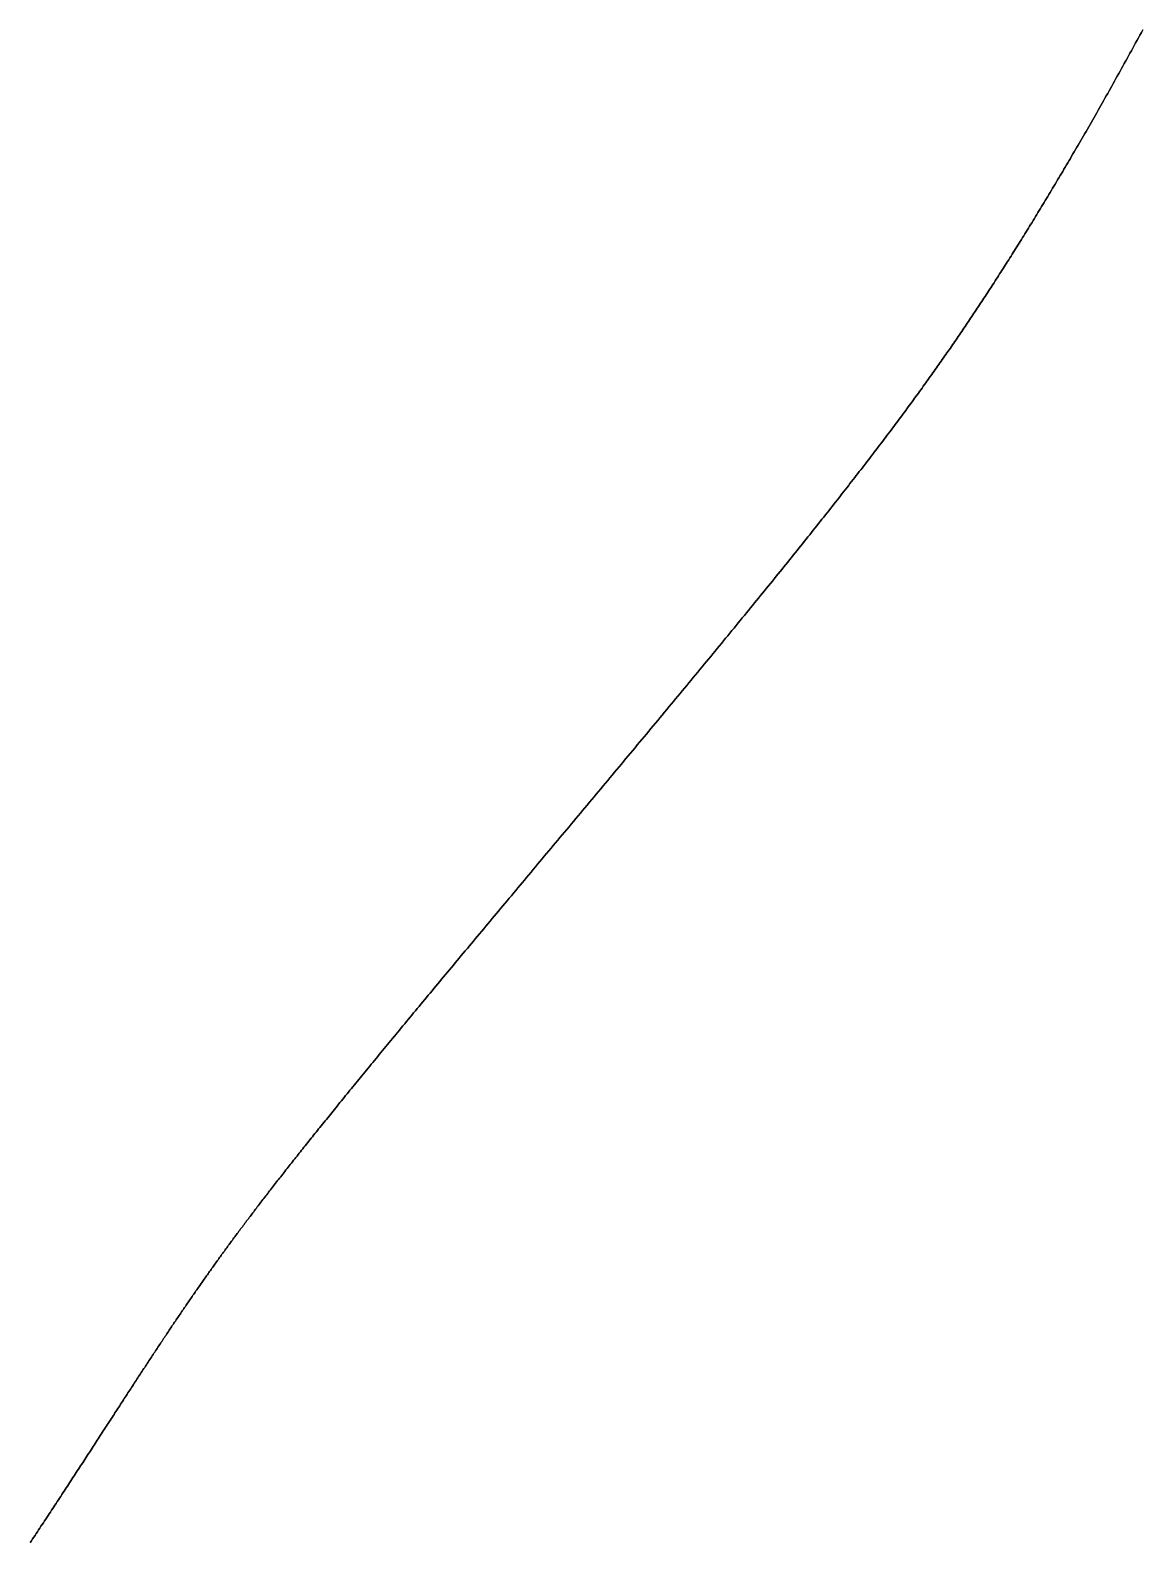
# Model space of a CAD drawing. Header units: inches. Extents: x 130170 to 284068, y 377793 to 804530.
# Drawn here: x 260558.1 to 260596.8, y 746241 to 746293.5 of the extents above; entities that cross this region are included whole.
import ezdxf

# ---------------------------------------------------------------- set-up
doc = ezdxf.new("R2010")
doc.units = ezdxf.units.IN
doc.header["$MEASUREMENT"] = 0
doc.layers.add('muni_il', color=7, linetype='Continuous')

msp = doc.modelspace()

# ---------------------------------------------------------------- linework, layer by layer
at = {"layer": 'muni_il'}
for points in [[(260558.148, 746240.954), (260558.19, 746241.017), (260558.232, 746241.08), (260558.274, 746241.143), (260558.315, 746241.206), (260558.357, 746241.269), (260558.398, 746241.332), (260558.44, 746241.395), (260558.481, 746241.457), (260558.522, 746241.52), (260558.564, 746241.582), (260558.605, 746241.644), (260558.645, 746241.706), (260558.686, 746241.768), (260558.727, 746241.83), (260558.768, 746241.891), (260558.808, 746241.953), (260558.849, 746242.014), (260558.889, 746242.076), (260558.929, 746242.137), (260558.969, 746242.198), (260559.009, 746242.259), (260559.049, 746242.319), (260559.089, 746242.38), (260559.128, 746242.441), (260559.168, 746242.501), (260559.207, 746242.561), (260559.247, 746242.621), (260559.286, 746242.681), (260559.325, 746242.741), (260559.364, 746242.8), (260559.403, 746242.86), (260559.442, 746242.919), (260559.48, 746242.978), (260559.519, 746243.037), (260559.557, 746243.096), (260559.595, 746243.155), (260559.634, 746243.213), (260559.672, 746243.271), (260559.709, 746243.33), (260559.747, 746243.388), (260559.785, 746243.445), (260559.823, 746243.503), (260559.86, 746243.561), (260559.897, 746243.618), (260559.935, 746243.675), (260559.972, 746243.732), (260560.009, 746243.789), (260560.046, 746243.846), (260560.082, 746243.902), (260560.119, 746243.958), (260560.155, 746244.014), (260560.192, 746244.07), (260560.228, 746244.126), (260560.264, 746244.182), (260560.3, 746244.237), (260560.336, 746244.292), (260560.372, 746244.347), (260560.407, 746244.402), (260560.443, 746244.457), (260560.478, 746244.511), (260560.514, 746244.566), (260560.549, 746244.62), (260560.584, 746244.674), (260560.619, 746244.728), (260560.653, 746244.781), (260560.688, 746244.835), (260560.723, 746244.888), (260560.757, 746244.941), (260560.791, 746244.994), (260560.825, 746245.047), (260560.86, 746245.099), (260560.893, 746245.151), (260560.927, 746245.204), (260560.961, 746245.255), (260560.995, 746245.307), (260561.028, 746245.359), (260561.061, 746245.41), (260561.095, 746245.461), (260561.128, 746245.512), (260561.161, 746245.563), (260561.194, 746245.614), (260561.226, 746245.664), (260561.259, 746245.714), (260561.291, 746245.765), (260561.324, 746245.814), (260561.356, 746245.864), (260561.388, 746245.914), (260561.42, 746245.963), (260561.452, 746246.012), (260561.484, 746246.061), (260561.516, 746246.11), (260561.547, 746246.159), (260561.579, 746246.207), (260561.61, 746246.255), (260561.642, 746246.303), (260561.673, 746246.351), (260561.704, 746246.399), (260561.735, 746246.446), (260561.766, 746246.494), (260561.796, 746246.541), (260561.827, 746246.588), (260561.858, 746246.635), (260561.888, 746246.681), (260561.918, 746246.728), (260561.949, 746246.774), (260561.979, 746246.82), (260562.009, 746246.866), (260562.039, 746246.912), (260562.069, 746246.958), (260562.098, 746247.003), (260562.128, 746247.048), (260562.158, 746247.093), (260562.187, 746247.138), (260562.217, 746247.183), (260562.246, 746247.228), (260562.275, 746247.272), (260562.304, 746247.317), (260562.333, 746247.361), (260562.362, 746247.405), (260562.391, 746247.449), (260562.42, 746247.492), (260562.448, 746247.536), (260562.477, 746247.579), (260562.505, 746247.622), (260562.534, 746247.665), (260562.562, 746247.708), (260562.591, 746247.751), (260562.619, 746247.794), (260562.647, 746247.836), (260562.675, 746247.879), (260562.703, 746247.921), (260562.731, 746247.963), (260562.759, 746248.005), (260562.787, 746248.047), (260562.814, 746248.088), (260562.842, 746248.13), (260562.87, 746248.171), (260562.897, 746248.213), (260562.925, 746248.254), (260562.952, 746248.295), (260562.98, 746248.336), (260563.007, 746248.376), (260563.034, 746248.417), (260563.061, 746248.458), (260563.088, 746248.498), (260563.115, 746248.538), (260563.143, 746248.579), (260563.169, 746248.619), (260563.196, 746248.659), (260563.223, 746248.699), (260563.25, 746248.738), (260563.277, 746248.778), (260563.304, 746248.818), (260563.33, 746248.857), (260563.357, 746248.897), (260563.384, 746248.936), (260563.41, 746248.975), (260563.437, 746249.014), (260563.464, 746249.053), (260563.49, 746249.092), (260563.517, 746249.131), (260563.543, 746249.17), (260563.57, 746249.208), (260563.596, 746249.247), (260563.622, 746249.285), (260563.649, 746249.324), (260563.675, 746249.362), (260563.701, 746249.401), (260563.728, 746249.439), (260563.754, 746249.477), (260563.78, 746249.515), (260563.807, 746249.553), (260563.833, 746249.591), (260563.859, 746249.629), (260563.886, 746249.667), (260563.912, 746249.705), (260563.938, 746249.743), (260563.964, 746249.781), (260563.991, 746249.819), (260564.017, 746249.856), (260564.043, 746249.894), (260564.07, 746249.931), (260564.096, 746249.969), (260564.122, 746250.007), (260564.148, 746250.044), (260564.175, 746250.082), (260564.201, 746250.119), (260564.227, 746250.156), (260564.254, 746250.194), (260564.28, 746250.231), (260564.307, 746250.269), (260564.333, 746250.306), (260564.36, 746250.343), (260564.386, 746250.381), (260564.413, 746250.418), (260564.439, 746250.456), (260564.466, 746250.493), (260564.493, 746250.53), (260564.519, 746250.568), (260564.546, 746250.605), (260564.573, 746250.642), (260564.6, 746250.68), (260564.627, 746250.717), (260564.654, 746250.755), (260564.681, 746250.792), (260564.708, 746250.83), (260564.735, 746250.867), (260564.762, 746250.905), (260564.789, 746250.942), (260564.816, 746250.98), (260564.844, 746251.017), (260564.871, 746251.055), (260564.899, 746251.093), (260564.926, 746251.131), (260564.954, 746251.169), (260564.981, 746251.206), (260565.009, 746251.244), (260565.037, 746251.282), (260565.065, 746251.32), (260565.093, 746251.358), (260565.121, 746251.397), (260565.149, 746251.435), (260565.177, 746251.473), (260565.206, 746251.512), (260565.234, 746251.55), (260565.263, 746251.589), (260565.291, 746251.627), (260565.32, 746251.666), (260565.349, 746251.705), (260565.378, 746251.743), (260565.407, 746251.783), (260565.436, 746251.822), (260565.465, 746251.861), (260565.495, 746251.9), (260565.524, 746251.939), (260565.554, 746251.979), (260565.583, 746252.018), (260565.613, 746252.058), (260565.643, 746252.098), (260565.673, 746252.138), (260565.703, 746252.178), (260565.734, 746252.218), (260565.764, 746252.258), (260565.795, 746252.299), (260565.826, 746252.339), (260565.856, 746252.38), (260565.887, 746252.421), (260565.919, 746252.462), (260565.95, 746252.503), (260565.981, 746252.544), (260566.013, 746252.586), (260566.045, 746252.627), (260566.077, 746252.669), (260566.109, 746252.711), (260566.141, 746252.753), (260566.173, 746252.795), (260566.206, 746252.838), (260566.239, 746252.88), (260566.272, 746252.923), (260566.305, 746252.966), (260566.338, 746253.009), (260566.371, 746253.052), (260566.405, 746253.095), (260566.439, 746253.139), (260566.473, 746253.183), (260566.507, 746253.227), (260566.541, 746253.271), (260566.575, 746253.316), (260566.61, 746253.36), (260566.645, 746253.405), (260566.68, 746253.45), (260566.715, 746253.495), (260566.751, 746253.541), (260566.787, 746253.586), (260566.822, 746253.632), (260566.858, 746253.678), (260566.895, 746253.724), (260566.931, 746253.771), (260566.968, 746253.818), (260567.005, 746253.865), (260567.042, 746253.912), (260567.079, 746253.959), (260567.117, 746254.007), (260567.155, 746254.055), (260567.193, 746254.103), (260567.231, 746254.151), (260567.27, 746254.2), (260567.308, 746254.249), (260567.347, 746254.298), (260567.386, 746254.348), (260567.426, 746254.397), (260567.466, 746254.447), (260567.505, 746254.497), (260567.546, 746254.548), (260567.586, 746254.599), (260567.627, 746254.65), (260567.667, 746254.701), (260567.709, 746254.752), (260567.75, 746254.804), (260567.792, 746254.856), (260567.834, 746254.909), (260567.876, 746254.962), (260567.918, 746255.014), (260567.961, 746255.068), (260568.004, 746255.121), (260568.047, 746255.175), (260568.09, 746255.229), (260568.134, 746255.284), (260568.178, 746255.338), (260568.222, 746255.393), (260568.267, 746255.449), (260568.312, 746255.504), (260568.357, 746255.56), (260568.402, 746255.616), (260568.448, 746255.673), (260568.494, 746255.73), (260568.54, 746255.787), (260568.587, 746255.845), (260568.634, 746255.902), (260568.681, 746255.96), (260568.728, 746256.019), (260568.776, 746256.078), (260568.823, 746256.137), (260568.872, 746256.196), (260568.92, 746256.256), (260568.969, 746256.316), (260569.018, 746256.376), (260569.068, 746256.437), (260569.117, 746256.498), (260569.167, 746256.559), (260569.218, 746256.621), (260569.268, 746256.683), (260569.319, 746256.746), (260569.371, 746256.809), (260569.422, 746256.872), (260569.474, 746256.935), (260569.526, 746256.999), (260569.578, 746257.063), (260569.631, 746257.127), (260569.684, 746257.192), (260569.737, 746257.257), (260569.791, 746257.323), (260569.845, 746257.388), (260569.899, 746257.455), (260569.954, 746257.521), (260570.009, 746257.588), (260570.064, 746257.655), (260570.119, 746257.723), (260570.175, 746257.79), (260570.231, 746257.859), (260570.288, 746257.927), (260570.344, 746257.996), (260570.402, 746258.066), (260570.459, 746258.135), (260570.517, 746258.205), (260570.575, 746258.276), (260570.633, 746258.346), (260570.691, 746258.417), (260570.75, 746258.489), (260570.81, 746258.56), (260570.869, 746258.632), (260570.929, 746258.705), (260570.989, 746258.777), (260571.049, 746258.851), (260571.11, 746258.924), (260571.171, 746258.998), (260571.232, 746259.072), (260571.294, 746259.146), (260571.356, 746259.221), (260571.418, 746259.296), (260571.481, 746259.372), (260571.544, 746259.448), (260571.607, 746259.524), (260571.67, 746259.6), (260571.734, 746259.677), (260571.798, 746259.754), (260571.863, 746259.832), (260571.927, 746259.91), (260571.992, 746259.988), (260572.057, 746260.066), (260572.123, 746260.145), (260572.189, 746260.224), (260572.255, 746260.304), (260572.321, 746260.384), (260572.388, 746260.464), (260572.454, 746260.544), (260572.522, 746260.625), (260572.589, 746260.706), (260572.657, 746260.787), (260572.725, 746260.869), (260572.793, 746260.951), (260572.862, 746261.033), (260572.931, 746261.116), (260573, 746261.199), (260573.069, 746261.282), (260573.139, 746261.366), (260573.208, 746261.449), (260573.279, 746261.534), (260573.349, 746261.618), (260573.419, 746261.703), (260573.49, 746261.787), (260573.562, 746261.873), (260573.633, 746261.958), (260573.704, 746262.044), (260573.776, 746262.13), (260573.848, 746262.216), (260573.921, 746262.303), (260573.993, 746262.39), (260574.066, 746262.477), (260574.139, 746262.564), (260574.212, 746262.652), (260574.285, 746262.74), (260574.359, 746262.828), (260574.433, 746262.916), (260574.507, 746263.005), (260574.581, 746263.094), (260574.656, 746263.183), (260574.73, 746263.272), (260574.805, 746263.361), (260574.88, 746263.451), (260574.955, 746263.541), (260575.031, 746263.631), (260575.106, 746263.722), (260575.182, 746263.812), (260575.258, 746263.903), (260575.334, 746263.994), (260575.41, 746264.085), (260575.487, 746264.176), (260575.563, 746264.268), (260575.64, 746264.36), (260575.717, 746264.452), (260575.794, 746264.544), (260575.871, 746264.636), (260575.948, 746264.728), (260576.026, 746264.821), (260576.103, 746264.913), (260576.181, 746265.006), (260576.259, 746265.099), (260576.337, 746265.192), (260576.415, 746265.286), (260576.493, 746265.379), (260576.571, 746265.473), (260576.649, 746265.566), (260576.728, 746265.66), (260576.806, 746265.754), (260576.885, 746265.848), (260576.964, 746265.942), (260577.042, 746266.036), (260577.121, 746266.131), (260577.2, 746266.225), (260577.279, 746266.319), (260577.358, 746266.414), (260577.437, 746266.508), (260577.516, 746266.603), (260577.595, 746266.698), (260577.675, 746266.793), (260577.754, 746266.887), (260577.833, 746266.982), (260577.912, 746267.077), (260577.992, 746267.172), (260578.071, 746267.267), (260578.151, 746267.362), (260578.23, 746267.457), (260578.309, 746267.553), (260578.389, 746267.648), (260578.468, 746267.743), (260578.547, 746267.838), (260578.627, 746267.933), (260578.706, 746268.028), (260578.785, 746268.123), (260578.865, 746268.218), (260578.944, 746268.313), (260579.023, 746268.409), (260579.102, 746268.504), (260579.181, 746268.598), (260579.26, 746268.693), (260579.339, 746268.788), (260579.418, 746268.883), (260579.497, 746268.978), (260579.576, 746269.073), (260579.655, 746269.167), (260579.733, 746269.262), (260579.812, 746269.356), (260579.891, 746269.451), (260579.969, 746269.545), (260580.047, 746269.639), (260580.125, 746269.734), (260580.203, 746269.828), (260580.282, 746269.922), (260580.359, 746270.015), (260580.437, 746270.109), (260580.515, 746270.203), (260580.592, 746270.296), (260580.67, 746270.39), (260580.747, 746270.483), (260580.824, 746270.576), (260580.901, 746270.669), (260580.978, 746270.762), (260581.055, 746270.854), (260581.131, 746270.947), (260581.207, 746271.039), (260581.284, 746271.131), (260581.36, 746271.223), (260581.435, 746271.315), (260581.511, 746271.407), (260581.587, 746271.498), (260581.662, 746271.59), (260581.737, 746271.681), (260581.812, 746271.772), (260581.887, 746271.863), (260581.962, 746271.953), (260582.036, 746272.043), (260582.11, 746272.134), (260582.184, 746272.224), (260582.258, 746272.313), (260582.331, 746272.403), (260582.405, 746272.492), (260582.478, 746272.581), (260582.551, 746272.67), (260582.623, 746272.758), (260582.696, 746272.847), (260582.768, 746272.935), (260582.84, 746273.023), (260582.912, 746273.11), (260582.983, 746273.198), (260583.054, 746273.285), (260583.125, 746273.372), (260583.196, 746273.458), (260583.266, 746273.545), (260583.337, 746273.631), (260583.407, 746273.717), (260583.476, 746273.802), (260583.546, 746273.888), (260583.615, 746273.973), (260583.684, 746274.058), (260583.753, 746274.142), (260583.821, 746274.226), (260583.889, 746274.31), (260583.957, 746274.394), (260584.025, 746274.477), (260584.092, 746274.56), (260584.159, 746274.643), (260584.226, 746274.726), (260584.292, 746274.808), (260584.358, 746274.89), (260584.424, 746274.972), (260584.49, 746275.053), (260584.555, 746275.134), (260584.62, 746275.215), (260584.685, 746275.295), (260584.749, 746275.375), (260584.814, 746275.455), (260584.877, 746275.535), (260584.941, 746275.614), (260585.004, 746275.693), (260585.067, 746275.772), (260585.13, 746275.85), (260585.192, 746275.928), (260585.255, 746276.006), (260585.316, 746276.083), (260585.378, 746276.16), (260585.439, 746276.237), (260585.5, 746276.314), (260585.561, 746276.39), (260585.621, 746276.466), (260585.681, 746276.542), (260585.741, 746276.617), (260585.8, 746276.692), (260585.859, 746276.766), (260585.918, 746276.841), (260585.977, 746276.915), (260586.035, 746276.989), (260586.093, 746277.062), (260586.15, 746277.135), (260586.208, 746277.208), (260586.265, 746277.281), (260586.322, 746277.353), (260586.378, 746277.425), (260586.434, 746277.497), (260586.49, 746277.568), (260586.546, 746277.639), (260586.601, 746277.71), (260586.656, 746277.781), (260586.711, 746277.851), (260586.765, 746277.921), (260586.819, 746277.99), (260586.873, 746278.06), (260586.927, 746278.129), (260586.98, 746278.198), (260587.033, 746278.266), (260587.086, 746278.334), (260587.138, 746278.402), (260587.19, 746278.47), (260587.242, 746278.538), (260587.294, 746278.605), (260587.345, 746278.672), (260587.396, 746278.738), (260587.447, 746278.805), (260587.498, 746278.871), (260587.548, 746278.937), (260587.598, 746279.002), (260587.648, 746279.068), (260587.697, 746279.133), (260587.747, 746279.198), (260587.796, 746279.262), (260587.844, 746279.327), (260587.893, 746279.391), (260587.941, 746279.455), (260587.989, 746279.518), (260588.037, 746279.582), (260588.085, 746279.645), (260588.132, 746279.708), (260588.179, 746279.771), (260588.226, 746279.834), (260588.272, 746279.896), (260588.319, 746279.958), (260588.365, 746280.02), (260588.411, 746280.082), (260588.457, 746280.144), (260588.502, 746280.205), (260588.548, 746280.266), (260588.593, 746280.327), (260588.638, 746280.388), (260588.683, 746280.449), (260588.727, 746280.509), (260588.771, 746280.57), (260588.816, 746280.63), (260588.86, 746280.69), (260588.903, 746280.75), (260588.947, 746280.81), (260588.99, 746280.869), (260589.033, 746280.929), (260589.077, 746280.988), (260589.12, 746281.047), (260589.162, 746281.106), (260589.205, 746281.165), (260589.247, 746281.224), (260589.29, 746281.283), (260589.332, 746281.341), (260589.374, 746281.4), (260589.415, 746281.458), (260589.457, 746281.517), (260589.498, 746281.575), (260589.54, 746281.633), (260589.581, 746281.691), (260589.622, 746281.749), (260589.663, 746281.807), (260589.704, 746281.865), (260589.745, 746281.922), (260589.786, 746281.98), (260589.826, 746282.038), (260589.866, 746282.095), (260589.907, 746282.153), (260589.947, 746282.21), (260589.987, 746282.268), (260590.027, 746282.325), (260590.067, 746282.383), (260590.107, 746282.44), (260590.147, 746282.497), (260590.186, 746282.555), (260590.226, 746282.612), (260590.266, 746282.669), (260590.305, 746282.727), (260590.344, 746282.784), (260590.384, 746282.841), (260590.423, 746282.899), (260590.462, 746282.956), (260590.501, 746283.014), (260590.54, 746283.071), (260590.579, 746283.128), (260590.618, 746283.186), (260590.657, 746283.244), (260590.696, 746283.301), (260590.735, 746283.359), (260590.774, 746283.417), (260590.813, 746283.474), (260590.852, 746283.532), (260590.89, 746283.59), (260590.929, 746283.648), (260590.968, 746283.706), (260591.007, 746283.764), (260591.045, 746283.823), (260591.084, 746283.881), (260591.123, 746283.939), (260591.162, 746283.998), (260591.2, 746284.056), (260591.239, 746284.115), (260591.278, 746284.174), (260591.316, 746284.233), (260591.355, 746284.292), (260591.394, 746284.351), (260591.433, 746284.411), (260591.471, 746284.47), (260591.51, 746284.53), (260591.549, 746284.59), (260591.588, 746284.65), (260591.627, 746284.71), (260591.666, 746284.77), (260591.705, 746284.83), (260591.744, 746284.891), (260591.783, 746284.952), (260591.822, 746285.013), (260591.861, 746285.074), (260591.901, 746285.135), (260591.94, 746285.196), (260591.979, 746285.258), (260592.019, 746285.32), (260592.058, 746285.382), (260592.097, 746285.444), (260592.137, 746285.506), (260592.177, 746285.569), (260592.216, 746285.632), (260592.256, 746285.695), (260592.296, 746285.758), (260592.336, 746285.821), (260592.376, 746285.885), (260592.416, 746285.949), (260592.456, 746286.013), (260592.496, 746286.077), (260592.537, 746286.142), (260592.577, 746286.207), (260592.617, 746286.272), (260592.658, 746286.337), (260592.699, 746286.403), (260592.739, 746286.468), (260592.78, 746286.534), (260592.821, 746286.601), (260592.862, 746286.667), (260592.903, 746286.734), (260592.944, 746286.801), (260592.986, 746286.868), (260593.027, 746286.936), (260593.069, 746287.004), (260593.11, 746287.072), (260593.152, 746287.14), (260593.194, 746287.209), (260593.236, 746287.278), (260593.278, 746287.347), (260593.32, 746287.416), (260593.362, 746287.486), (260593.404, 746287.556), (260593.447, 746287.626), (260593.489, 746287.697), (260593.532, 746287.768), (260593.575, 746287.839), (260593.618, 746287.91), (260593.661, 746287.982), (260593.704, 746288.054), (260593.747, 746288.126), (260593.79, 746288.199), (260593.834, 746288.272), (260593.877, 746288.345), (260593.921, 746288.419), (260593.965, 746288.492), (260594.009, 746288.567), (260594.053, 746288.641), (260594.097, 746288.716), (260594.141, 746288.791), (260594.186, 746288.866), (260594.23, 746288.942), (260594.275, 746289.018), (260594.319, 746289.094), (260594.364, 746289.17), (260594.409, 746289.247), (260594.454, 746289.324), (260594.499, 746289.402), (260594.545, 746289.479), (260594.59, 746289.557), (260594.636, 746289.636), (260594.681, 746289.715), (260594.727, 746289.794), (260594.773, 746289.873), (260594.819, 746289.952), (260594.865, 746290.032), (260594.911, 746290.113), (260594.957, 746290.193), (260595.004, 746290.274), (260595.05, 746290.355), (260595.097, 746290.436), (260595.144, 746290.518), (260595.19, 746290.6), (260595.237, 746290.682), (260595.284, 746290.765), (260595.332, 746290.848), (260595.379, 746290.931), (260595.426, 746291.015), (260595.474, 746291.099), (260595.521, 746291.183), (260595.569, 746291.267), (260595.617, 746291.352), (260595.664, 746291.437), (260595.712, 746291.523), (260595.76, 746291.608), (260595.808, 746291.694), (260595.857, 746291.78), (260595.905, 746291.867), (260595.953, 746291.954), (260596.002, 746292.041), (260596.05, 746292.128), (260596.099, 746292.216), (260596.148, 746292.304), (260596.196, 746292.392), (260596.245, 746292.48), (260596.294, 746292.569), (260596.343, 746292.658), (260596.393, 746292.747), (260596.442, 746292.837), (260596.491, 746292.927), (260596.54, 746293.017), (260596.59, 746293.107), (260596.639, 746293.198), (260596.689, 746293.289), (260596.738, 746293.38), (260596.788, 746293.471), (260596.838, 746293.563)], [(260596.838, 746293.563), (260596.788, 746293.471), (260596.738, 746293.38), (260596.689, 746293.289), (260596.639, 746293.198), (260596.59, 746293.107), (260596.54, 746293.017), (260596.491, 746292.927), (260596.442, 746292.837), (260596.393, 746292.747), (260596.343, 746292.658), (260596.294, 746292.569), (260596.245, 746292.48), (260596.196, 746292.392), (260596.148, 746292.304), (260596.099, 746292.216), (260596.05, 746292.128), (260596.002, 746292.041), (260595.953, 746291.954), (260595.905, 746291.867), (260595.857, 746291.78), (260595.808, 746291.694), (260595.76, 746291.608), (260595.712, 746291.523), (260595.664, 746291.437), (260595.617, 746291.352), (260595.569, 746291.267), (260595.521, 746291.183), (260595.474, 746291.099), (260595.426, 746291.015), (260595.379, 746290.931), (260595.332, 746290.848), (260595.284, 746290.765), (260595.237, 746290.682), (260595.19, 746290.6), (260595.144, 746290.518), (260595.097, 746290.436), (260595.05, 746290.355), (260595.004, 746290.274), (260594.957, 746290.193), (260594.911, 746290.113), (260594.865, 746290.032), (260594.819, 746289.952), (260594.773, 746289.873), (260594.727, 746289.794), (260594.681, 746289.715), (260594.636, 746289.636), (260594.59, 746289.557), (260594.545, 746289.479), (260594.499, 746289.402), (260594.454, 746289.324), (260594.409, 746289.247), (260594.364, 746289.17), (260594.319, 746289.094), (260594.275, 746289.018), (260594.23, 746288.942), (260594.186, 746288.866), (260594.141, 746288.791), (260594.097, 746288.716), (260594.053, 746288.641), (260594.009, 746288.567), (260593.965, 746288.492), (260593.921, 746288.419), (260593.877, 746288.345), (260593.834, 746288.272), (260593.79, 746288.199), (260593.747, 746288.126), (260593.704, 746288.054), (260593.661, 746287.982), (260593.618, 746287.91), (260593.575, 746287.839), (260593.532, 746287.768), (260593.489, 746287.697), (260593.447, 746287.626), (260593.404, 746287.556), (260593.362, 746287.486), (260593.32, 746287.416), (260593.278, 746287.347), (260593.236, 746287.278), (260593.194, 746287.209), (260593.152, 746287.14), (260593.11, 746287.072), (260593.069, 746287.004), (260593.027, 746286.936), (260592.986, 746286.868), (260592.944, 746286.801), (260592.903, 746286.734), (260592.862, 746286.667), (260592.821, 746286.601), (260592.78, 746286.534), (260592.739, 746286.468), (260592.699, 746286.403), (260592.658, 746286.337), (260592.617, 746286.272), (260592.577, 746286.207), (260592.537, 746286.142), (260592.496, 746286.077), (260592.456, 746286.013), (260592.416, 746285.949), (260592.376, 746285.885), (260592.336, 746285.821), (260592.296, 746285.758), (260592.256, 746285.695), (260592.216, 746285.632), (260592.177, 746285.569), (260592.137, 746285.506), (260592.097, 746285.444), (260592.058, 746285.382), (260592.019, 746285.32), (260591.979, 746285.258), (260591.94, 746285.196), (260591.901, 746285.135), (260591.861, 746285.074), (260591.822, 746285.013), (260591.783, 746284.952), (260591.744, 746284.891), (260591.705, 746284.83), (260591.666, 746284.77), (260591.627, 746284.71), (260591.588, 746284.65), (260591.549, 746284.59), (260591.51, 746284.53), (260591.471, 746284.47), (260591.433, 746284.411), (260591.394, 746284.351), (260591.355, 746284.292), (260591.316, 746284.233), (260591.278, 746284.174), (260591.239, 746284.115), (260591.2, 746284.056), (260591.162, 746283.998), (260591.123, 746283.939), (260591.084, 746283.881), (260591.045, 746283.823), (260591.007, 746283.764), (260590.968, 746283.706), (260590.929, 746283.648), (260590.89, 746283.59), (260590.852, 746283.532), (260590.813, 746283.474), (260590.774, 746283.417), (260590.735, 746283.359), (260590.696, 746283.301), (260590.657, 746283.244), (260590.618, 746283.186), (260590.579, 746283.128), (260590.54, 746283.071), (260590.501, 746283.014), (260590.462, 746282.956), (260590.423, 746282.899), (260590.384, 746282.841), (260590.344, 746282.784), (260590.305, 746282.727), (260590.266, 746282.669), (260590.226, 746282.612), (260590.186, 746282.555), (260590.147, 746282.497), (260590.107, 746282.44), (260590.067, 746282.383), (260590.027, 746282.325), (260589.987, 746282.268), (260589.947, 746282.21), (260589.907, 746282.153), (260589.866, 746282.095), (260589.826, 746282.038), (260589.786, 746281.98), (260589.745, 746281.922), (260589.704, 746281.865), (260589.663, 746281.807), (260589.622, 746281.749), (260589.581, 746281.691), (260589.54, 746281.633), (260589.498, 746281.575), (260589.457, 746281.517), (260589.415, 746281.458), (260589.374, 746281.4), (260589.332, 746281.341), (260589.29, 746281.283), (260589.247, 746281.224), (260589.205, 746281.165), (260589.162, 746281.106), (260589.12, 746281.047), (260589.077, 746280.988), (260589.033, 746280.929), (260588.99, 746280.869), (260588.947, 746280.81), (260588.903, 746280.75), (260588.86, 746280.69), (260588.816, 746280.63), (260588.771, 746280.57), (260588.727, 746280.509), (260588.683, 746280.449), (260588.638, 746280.388), (260588.593, 746280.327), (260588.548, 746280.266), (260588.502, 746280.205), (260588.457, 746280.144), (260588.411, 746280.082), (260588.365, 746280.02), (260588.319, 746279.958), (260588.272, 746279.896), (260588.226, 746279.834), (260588.179, 746279.771), (260588.132, 746279.708), (260588.085, 746279.645), (260588.037, 746279.582), (260587.989, 746279.518), (260587.941, 746279.455), (260587.893, 746279.391), (260587.844, 746279.327), (260587.796, 746279.262), (260587.747, 746279.198), (260587.697, 746279.133), (260587.648, 746279.068), (260587.598, 746279.002), (260587.548, 746278.937), (260587.498, 746278.871), (260587.447, 746278.805), (260587.396, 746278.738), (260587.345, 746278.672), (260587.294, 746278.605), (260587.242, 746278.538), (260587.19, 746278.47), (260587.138, 746278.402), (260587.086, 746278.334), (260587.033, 746278.266), (260586.98, 746278.198), (260586.927, 746278.129), (260586.873, 746278.06), (260586.819, 746277.99), (260586.765, 746277.921), (260586.711, 746277.851), (260586.656, 746277.781), (260586.601, 746277.71), (260586.546, 746277.639), (260586.49, 746277.568), (260586.434, 746277.497), (260586.378, 746277.425), (260586.322, 746277.353), (260586.265, 746277.281), (260586.208, 746277.208), (260586.15, 746277.135), (260586.093, 746277.062), (260586.035, 746276.989), (260585.977, 746276.915), (260585.918, 746276.841), (260585.859, 746276.766), (260585.8, 746276.692), (260585.741, 746276.617), (260585.681, 746276.542), (260585.621, 746276.466), (260585.561, 746276.39), (260585.5, 746276.314), (260585.439, 746276.237), (260585.378, 746276.16), (260585.316, 746276.083), (260585.255, 746276.006), (260585.192, 746275.928), (260585.13, 746275.85), (260585.067, 746275.772), (260585.004, 746275.693), (260584.941, 746275.614), (260584.877, 746275.535), (260584.814, 746275.455), (260584.749, 746275.375), (260584.685, 746275.295), (260584.62, 746275.215), (260584.555, 746275.134), (260584.49, 746275.053), (260584.424, 746274.972), (260584.358, 746274.89), (260584.292, 746274.808), (260584.226, 746274.726), (260584.159, 746274.643), (260584.092, 746274.56), (260584.025, 746274.477), (260583.957, 746274.394), (260583.889, 746274.31), (260583.821, 746274.226), (260583.753, 746274.142), (260583.684, 746274.058), (260583.615, 746273.973), (260583.546, 746273.888), (260583.476, 746273.802), (260583.407, 746273.717), (260583.337, 746273.631), (260583.266, 746273.545), (260583.196, 746273.458), (260583.125, 746273.372), (260583.054, 746273.285), (260582.983, 746273.198), (260582.912, 746273.11), (260582.84, 746273.023), (260582.768, 746272.935), (260582.696, 746272.847), (260582.623, 746272.758), (260582.551, 746272.67), (260582.478, 746272.581), (260582.405, 746272.492), (260582.331, 746272.403), (260582.258, 746272.313), (260582.184, 746272.224), (260582.11, 746272.134), (260582.036, 746272.043), (260581.962, 746271.953), (260581.887, 746271.863), (260581.812, 746271.772), (260581.737, 746271.681), (260581.662, 746271.59), (260581.587, 746271.498), (260581.511, 746271.407), (260581.435, 746271.315), (260581.36, 746271.223), (260581.284, 746271.131), (260581.207, 746271.039), (260581.131, 746270.947), (260581.055, 746270.854), (260580.978, 746270.762), (260580.901, 746270.669), (260580.824, 746270.576), (260580.747, 746270.483), (260580.67, 746270.39), (260580.592, 746270.296), (260580.515, 746270.203), (260580.437, 746270.109), (260580.359, 746270.015), (260580.282, 746269.922), (260580.203, 746269.828), (260580.125, 746269.734), (260580.047, 746269.639), (260579.969, 746269.545), (260579.891, 746269.451), (260579.812, 746269.356), (260579.733, 746269.262), (260579.655, 746269.167), (260579.576, 746269.073), (260579.497, 746268.978), (260579.418, 746268.883), (260579.339, 746268.788), (260579.26, 746268.693), (260579.181, 746268.598), (260579.102, 746268.504), (260579.023, 746268.409), (260578.944, 746268.313), (260578.865, 746268.218), (260578.785, 746268.123), (260578.706, 746268.028), (260578.627, 746267.933), (260578.547, 746267.838), (260578.468, 746267.743), (260578.389, 746267.648), (260578.309, 746267.553), (260578.23, 746267.457), (260578.151, 746267.362), (260578.071, 746267.267), (260577.992, 746267.172), (260577.912, 746267.077), (260577.833, 746266.982), (260577.754, 746266.887), (260577.675, 746266.793), (260577.595, 746266.698), (260577.516, 746266.603), (260577.437, 746266.508), (260577.358, 746266.414), (260577.279, 746266.319), (260577.2, 746266.225), (260577.121, 746266.131), (260577.042, 746266.036), (260576.964, 746265.942), (260576.885, 746265.848), (260576.806, 746265.754), (260576.728, 746265.66), (260576.649, 746265.566), (260576.571, 746265.473), (260576.493, 746265.379), (260576.415, 746265.286), (260576.337, 746265.192), (260576.259, 746265.099), (260576.181, 746265.006), (260576.103, 746264.913), (260576.026, 746264.821), (260575.948, 746264.728), (260575.871, 746264.636), (260575.794, 746264.544), (260575.717, 746264.452), (260575.64, 746264.36), (260575.563, 746264.268), (260575.487, 746264.176), (260575.41, 746264.085), (260575.334, 746263.994), (260575.258, 746263.903), (260575.182, 746263.812), (260575.106, 746263.722), (260575.031, 746263.631), (260574.955, 746263.541), (260574.88, 746263.451), (260574.805, 746263.361), (260574.73, 746263.272), (260574.656, 746263.183), (260574.581, 746263.094), (260574.507, 746263.005), (260574.433, 746262.916), (260574.359, 746262.828), (260574.285, 746262.74), (260574.212, 746262.652), (260574.139, 746262.564), (260574.066, 746262.477), (260573.993, 746262.39), (260573.921, 746262.303), (260573.848, 746262.216), (260573.776, 746262.13), (260573.704, 746262.044), (260573.633, 746261.958), (260573.562, 746261.873), (260573.49, 746261.787), (260573.419, 746261.703), (260573.349, 746261.618), (260573.279, 746261.534), (260573.208, 746261.449), (260573.139, 746261.366), (260573.069, 746261.282), (260573, 746261.199), (260572.931, 746261.116), (260572.862, 746261.033), (260572.793, 746260.951), (260572.725, 746260.869), (260572.657, 746260.787), (260572.589, 746260.706), (260572.522, 746260.625), (260572.454, 746260.544), (260572.388, 746260.464), (260572.321, 746260.384), (260572.255, 746260.304), (260572.189, 746260.224), (260572.123, 746260.145), (260572.057, 746260.066), (260571.992, 746259.988), (260571.927, 746259.91), (260571.863, 746259.832), (260571.798, 746259.754), (260571.734, 746259.677), (260571.67, 746259.6), (260571.607, 746259.524), (260571.544, 746259.448), (260571.481, 746259.372), (260571.418, 746259.296), (260571.356, 746259.221), (260571.294, 746259.146), (260571.232, 746259.072), (260571.171, 746258.998), (260571.11, 746258.924), (260571.049, 746258.851), (260570.989, 746258.777), (260570.929, 746258.705), (260570.869, 746258.632), (260570.81, 746258.56), (260570.75, 746258.489), (260570.691, 746258.417), (260570.633, 746258.346), (260570.575, 746258.276), (260570.517, 746258.205), (260570.459, 746258.135), (260570.402, 746258.066), (260570.344, 746257.996), (260570.288, 746257.927), (260570.231, 746257.859), (260570.175, 746257.79), (260570.119, 746257.723), (260570.064, 746257.655), (260570.009, 746257.588), (260569.954, 746257.521), (260569.899, 746257.455), (260569.845, 746257.388), (260569.791, 746257.323), (260569.737, 746257.257), (260569.684, 746257.192), (260569.631, 746257.127), (260569.578, 746257.063), (260569.526, 746256.999), (260569.474, 746256.935), (260569.422, 746256.872), (260569.371, 746256.809), (260569.319, 746256.746), (260569.268, 746256.683), (260569.218, 746256.621), (260569.167, 746256.559), (260569.117, 746256.498), (260569.068, 746256.437), (260569.018, 746256.376), (260568.969, 746256.316), (260568.92, 746256.256), (260568.872, 746256.196), (260568.823, 746256.137), (260568.776, 746256.078), (260568.728, 746256.019), (260568.681, 746255.96), (260568.634, 746255.902), (260568.587, 746255.845), (260568.54, 746255.787), (260568.494, 746255.73), (260568.448, 746255.673), (260568.402, 746255.616), (260568.357, 746255.56), (260568.312, 746255.504), (260568.267, 746255.449), (260568.222, 746255.393), (260568.178, 746255.338), (260568.134, 746255.284), (260568.09, 746255.229), (260568.047, 746255.175), (260568.004, 746255.121), (260567.961, 746255.068), (260567.918, 746255.014), (260567.876, 746254.962), (260567.834, 746254.909), (260567.792, 746254.856), (260567.75, 746254.804), (260567.709, 746254.752), (260567.667, 746254.701), (260567.627, 746254.65), (260567.586, 746254.599), (260567.546, 746254.548), (260567.505, 746254.497), (260567.466, 746254.447), (260567.426, 746254.397), (260567.386, 746254.348), (260567.347, 746254.298), (260567.308, 746254.249), (260567.27, 746254.2), (260567.231, 746254.151), (260567.193, 746254.103), (260567.155, 746254.055), (260567.117, 746254.007), (260567.079, 746253.959), (260567.042, 746253.912), (260567.005, 746253.865), (260566.968, 746253.818), (260566.931, 746253.771), (260566.895, 746253.724), (260566.858, 746253.678), (260566.822, 746253.632), (260566.787, 746253.586), (260566.751, 746253.541), (260566.715, 746253.495), (260566.68, 746253.45), (260566.645, 746253.405), (260566.61, 746253.36), (260566.575, 746253.316), (260566.541, 746253.271), (260566.507, 746253.227), (260566.473, 746253.183), (260566.439, 746253.139), (260566.405, 746253.095), (260566.371, 746253.052), (260566.338, 746253.009), (260566.305, 746252.966), (260566.272, 746252.923), (260566.239, 746252.88), (260566.206, 746252.838), (260566.173, 746252.795), (260566.141, 746252.753), (260566.109, 746252.711), (260566.077, 746252.669), (260566.045, 746252.627), (260566.013, 746252.586), (260565.981, 746252.544), (260565.95, 746252.503), (260565.919, 746252.462), (260565.887, 746252.421), (260565.856, 746252.38), (260565.826, 746252.339), (260565.795, 746252.299), (260565.764, 746252.258), (260565.734, 746252.218), (260565.703, 746252.178), (260565.673, 746252.138), (260565.643, 746252.098), (260565.613, 746252.058), (260565.583, 746252.018), (260565.554, 746251.979), (260565.524, 746251.939), (260565.495, 746251.9), (260565.465, 746251.861), (260565.436, 746251.822), (260565.407, 746251.783), (260565.378, 746251.743), (260565.349, 746251.705), (260565.32, 746251.666), (260565.291, 746251.627), (260565.263, 746251.589), (260565.234, 746251.55), (260565.206, 746251.512), (260565.177, 746251.473), (260565.149, 746251.435), (260565.121, 746251.397), (260565.093, 746251.358), (260565.065, 746251.32), (260565.037, 746251.282), (260565.009, 746251.244), (260564.981, 746251.206), (260564.954, 746251.169), (260564.926, 746251.131), (260564.899, 746251.093), (260564.871, 746251.055), (260564.844, 746251.017), (260564.816, 746250.98), (260564.789, 746250.942), (260564.762, 746250.905), (260564.735, 746250.867), (260564.708, 746250.83), (260564.681, 746250.792), (260564.654, 746250.755), (260564.627, 746250.717), (260564.6, 746250.68), (260564.573, 746250.642), (260564.546, 746250.605), (260564.519, 746250.568), (260564.493, 746250.53), (260564.466, 746250.493), (260564.439, 746250.456), (260564.413, 746250.418), (260564.386, 746250.381), (260564.36, 746250.343), (260564.333, 746250.306), (260564.307, 746250.269), (260564.28, 746250.231), (260564.254, 746250.194), (260564.227, 746250.156), (260564.201, 746250.119), (260564.175, 746250.082), (260564.148, 746250.044), (260564.122, 746250.007), (260564.096, 746249.969), (260564.07, 746249.931), (260564.043, 746249.894), (260564.017, 746249.856), (260563.991, 746249.819), (260563.964, 746249.781), (260563.938, 746249.743), (260563.912, 746249.705), (260563.886, 746249.667), (260563.859, 746249.629), (260563.833, 746249.591), (260563.807, 746249.553), (260563.78, 746249.515), (260563.754, 746249.477), (260563.728, 746249.439), (260563.701, 746249.401), (260563.675, 746249.362), (260563.649, 746249.324), (260563.622, 746249.285), (260563.596, 746249.247), (260563.57, 746249.208), (260563.543, 746249.17), (260563.517, 746249.131), (260563.49, 746249.092), (260563.464, 746249.053), (260563.437, 746249.014), (260563.41, 746248.975), (260563.384, 746248.936), (260563.357, 746248.897), (260563.33, 746248.857), (260563.304, 746248.818), (260563.277, 746248.778), (260563.25, 746248.738), (260563.223, 746248.699), (260563.196, 746248.659), (260563.169, 746248.619), (260563.143, 746248.579), (260563.115, 746248.538), (260563.088, 746248.498), (260563.061, 746248.458), (260563.034, 746248.417), (260563.007, 746248.376), (260562.98, 746248.336), (260562.952, 746248.295), (260562.925, 746248.254), (260562.897, 746248.213), (260562.87, 746248.171), (260562.842, 746248.13), (260562.814, 746248.088), (260562.787, 746248.047), (260562.759, 746248.005), (260562.731, 746247.963), (260562.703, 746247.921), (260562.675, 746247.879), (260562.647, 746247.836), (260562.619, 746247.794), (260562.591, 746247.751), (260562.562, 746247.708), (260562.534, 746247.665), (260562.505, 746247.622), (260562.477, 746247.579), (260562.448, 746247.536), (260562.42, 746247.492), (260562.391, 746247.449), (260562.362, 746247.405), (260562.333, 746247.361), (260562.304, 746247.317), (260562.275, 746247.272), (260562.246, 746247.228), (260562.217, 746247.183), (260562.187, 746247.138), (260562.158, 746247.093), (260562.128, 746247.048), (260562.098, 746247.003), (260562.069, 746246.958), (260562.039, 746246.912), (260562.009, 746246.866), (260561.979, 746246.82), (260561.949, 746246.774), (260561.918, 746246.728), (260561.888, 746246.681), (260561.858, 746246.635), (260561.827, 746246.588), (260561.796, 746246.541), (260561.766, 746246.494), (260561.735, 746246.446), (260561.704, 746246.399), (260561.673, 746246.351), (260561.642, 746246.303), (260561.61, 746246.255), (260561.579, 746246.207), (260561.547, 746246.159), (260561.516, 746246.11), (260561.484, 746246.061), (260561.452, 746246.012), (260561.42, 746245.963), (260561.388, 746245.914), (260561.356, 746245.864), (260561.324, 746245.814), (260561.291, 746245.765), (260561.259, 746245.714), (260561.226, 746245.664), (260561.194, 746245.614), (260561.161, 746245.563), (260561.128, 746245.512), (260561.095, 746245.461), (260561.061, 746245.41), (260561.028, 746245.359), (260560.995, 746245.307), (260560.961, 746245.255), (260560.927, 746245.204), (260560.893, 746245.151), (260560.86, 746245.099), (260560.825, 746245.047), (260560.791, 746244.994), (260560.757, 746244.941), (260560.723, 746244.888), (260560.688, 746244.835), (260560.653, 746244.781), (260560.619, 746244.728), (260560.584, 746244.674), (260560.549, 746244.62), (260560.514, 746244.566), (260560.478, 746244.511), (260560.443, 746244.457), (260560.407, 746244.402), (260560.372, 746244.347), (260560.336, 746244.292), (260560.3, 746244.237), (260560.264, 746244.182), (260560.228, 746244.126), (260560.192, 746244.07), (260560.155, 746244.014), (260560.119, 746243.958), (260560.082, 746243.902), (260560.046, 746243.846), (260560.009, 746243.789), (260559.972, 746243.732), (260559.935, 746243.675), (260559.897, 746243.618), (260559.86, 746243.561), (260559.823, 746243.503), (260559.785, 746243.445), (260559.747, 746243.388), (260559.709, 746243.33), (260559.672, 746243.271), (260559.634, 746243.213), (260559.595, 746243.155), (260559.557, 746243.096), (260559.519, 746243.037), (260559.48, 746242.978), (260559.442, 746242.919), (260559.403, 746242.86), (260559.364, 746242.8), (260559.325, 746242.741), (260559.286, 746242.681), (260559.247, 746242.621), (260559.207, 746242.561), (260559.168, 746242.501), (260559.128, 746242.441), (260559.089, 746242.38), (260559.049, 746242.319), (260559.009, 746242.259), (260558.969, 746242.198), (260558.929, 746242.137), (260558.889, 746242.076), (260558.849, 746242.014), (260558.808, 746241.953), (260558.768, 746241.891), (260558.727, 746241.83), (260558.686, 746241.768), (260558.645, 746241.706), (260558.605, 746241.644), (260558.564, 746241.582), (260558.522, 746241.52), (260558.481, 746241.457), (260558.44, 746241.395), (260558.398, 746241.332), (260558.357, 746241.269), (260558.315, 746241.206), (260558.274, 746241.143), (260558.232, 746241.08), (260558.19, 746241.017), (260558.148, 746240.954)]]:
    msp.add_lwpolyline(points, dxfattribs=at)

doc.saveas('drawing.dxf')
